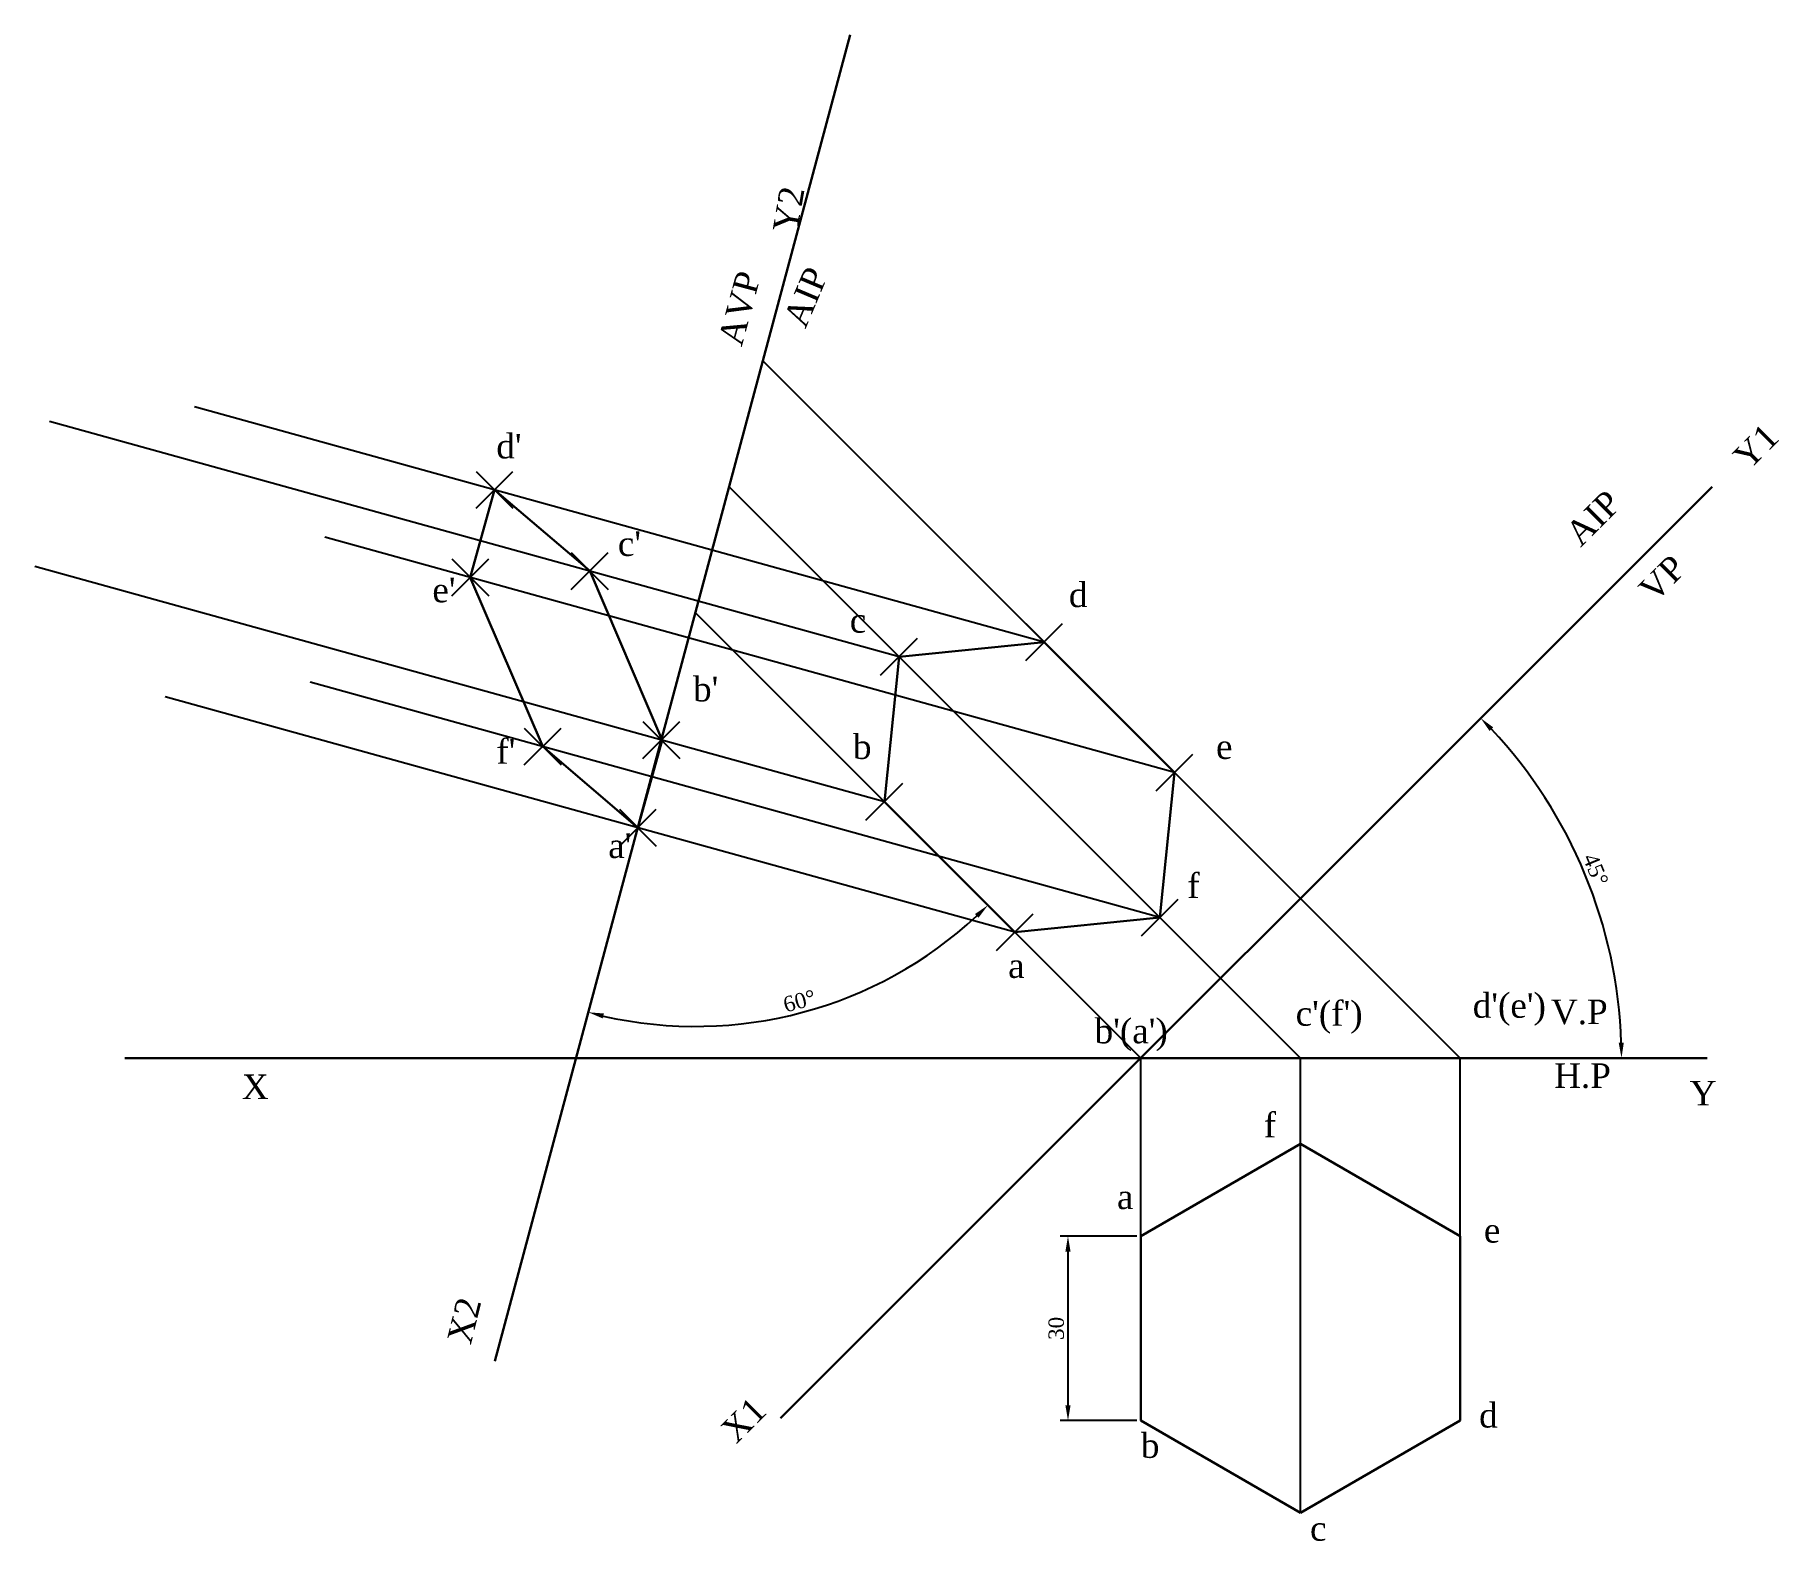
# Model space of a CAD drawing. Header units: millimetres. Extents: x -55 to 229, y 40 to 285.
import ezdxf

# ---------------------------------------------------------------- set-up
doc = ezdxf.new("R2010")
doc.units = ezdxf.units.MM
doc.header["$PDMODE"] = 3
doc.header["$PDSIZE"] = 3
doc.layers.add('Dimension', color=3, linetype='Continuous', lineweight=9)
doc.layers.add('Thick', color=1, linetype='Continuous', lineweight=30)
doc.layers.add('Thin', color=4, linetype='Continuous')
doc.styles.add('Drawing', font='times.ttf')
doc.styles.get("Standard").update_dxf_attribs({"font": 'times.ttf'})
doc.dimstyles.new('Copy of ISO-25', dxfattribs={"dimtxt": 2.5, "dimasz": 2.5, "dimexe": 1.25, "dimexo": 0.625, "dimtad": 1, "dimtoh": 1, "dimdsep": 46, "dimtxsty": 'Standard', "dimcen": 2.5, "dimadec": 0, "dimazin": 0, "dimtfac": 1, "dimtmove": 0, "dimatfit": 3, "dimfxl": 1, "dimarcsym": 0})

# ---------------------------------------------------------------- blocks, each defined once
blk = doc.blocks.new('*D1')
at = {"layer": 'Defpoints', "color": 0, "transparency": 16777216}
for p in [(125.34, 89.27), (113.5, 59.27), (125.34, 59.27)]:
    blk.add_point(p, dxfattribs=at)
at = {"layer": 'Dimension', "color": 0, "lineweight": -2, "transparency": 16777216}
for p, q in [((124.71, 89.27), (112.25, 89.27)), ((113.5, 86.77), (113.5, 61.77)), ((124.71, 59.27), (112.25, 59.27))]:
    blk.add_line(p, q, dxfattribs=at)
at = {"layer": 'Dimension', "color": 0, "transparency": 16777216}
for points in [[(113.08, 86.77), (113.92, 86.77), (113.5, 89.27)], [(113.08, 61.77), (113.92, 61.77), (113.5, 59.27)]]:
    blk.add_solid(points, dxfattribs=at)
at = {"layer": 'Dimension', "color": 0, "transparency": 16777216, "insert": (111.6, 74.27), "char_height": 2.5, "attachment_point": 5, "rotation": 90}
blk.add_mtext('30', dxfattribs=at)
blk = doc.blocks.new('*D2')
at = {"layer": 'Defpoints', "color": 0, "transparency": 16777216}
for p in [(218.29, 211.19), (200.89, 138.49), (-39.93, 118.25), (217.51, 118.25), (66.73, 59.64)]:
    blk.add_point(p, dxfattribs=at)
at = {"layer": 'Dimension', "color": 0, "lineweight": -2, "transparency": 16777216}
blk.add_arc((125.34, 118.25), 78.22, 1.8314, 43.1686, dxfattribs=at)
at = {"layer": 'Dimension', "color": 0, "transparency": 16777216}
for points in [[(182.08, 171.47), (182.68, 172.05), (180.64, 173.55)], [(203.93, 120.75), (203.1, 120.74), (203.55, 118.25)]]:
    blk.add_solid(points, dxfattribs=at)
at = {"layer": 'Dimension', "color": 0, "transparency": 16777216, "insert": (199.35, 148.9), "char_height": 2.5, "attachment_point": 5, "rotation": 292.5}
blk.add_mtext('45°', dxfattribs=at)
blk = doc.blocks.new('*D3')
at = {"layer": 'Defpoints', "color": 0, "transparency": 16777216}
for p in [(78.08, 284.7), (52.89, 190.69), (58.75, 123.67), (125.34, 118.25), (20.27, 68.95)]:
    blk.add_point(p, dxfattribs=at)
at = {"layer": 'Dimension', "color": 0, "lineweight": -2, "transparency": 16777216}
blk.add_arc((52.89, 190.69), 67.29, 257.129, 312.871, dxfattribs=at)
at = {"layer": 'Dimension', "color": 0, "transparency": 16777216}
for points in [[(98.38, 141.68), (98.95, 141.08), (100.47, 143.12)], [(37.8, 124.7), (38, 125.5), (35.47, 125.7)]]:
    blk.add_solid(points, dxfattribs=at)
at = {"layer": 'Dimension', "color": 0, "transparency": 16777216, "insert": (69.81, 127.53), "char_height": 2.5, "attachment_point": 5, "rotation": 15}
blk.add_mtext('60°', dxfattribs=at)

msp = doc.modelspace()

# ---------------------------------------------------------------- linework, layer by layer
at = {"layer": 'Thick', "color": 18, "true_color": 0x000000}
for p, q in [((78.075, 284.696), (20.267, 68.953)), ((66.734, 59.644), (218.286, 211.195)), ((-39.934, 118.246), (217.511, 118.246))]:
    msp.add_line(p, q, dxfattribs=at)
at = {"layer": 'Thick'}
for p, q in [((20.209, 210.694), (16.264, 196.45)), ((35.689, 197.485), (20.209, 210.694)), ((16.264, 196.45), (28.038, 168.931)), ((47.463, 169.966), (35.689, 197.485)), ((109.619, 185.925), (86.022, 183.541)), ((130.832, 164.712), (109.619, 185.925)), ((86.022, 183.541), (83.638, 159.944)), ((28.038, 168.931), (43.517, 155.722)), ((43.517, 155.722), (47.463, 169.966)), ((128.448, 141.115), (130.832, 164.712)), ((83.638, 159.944), (104.851, 138.731)), ((104.851, 138.731), (128.448, 141.115)), ((125.336, 118.246), (177.298, 118.246)), ((125.336, 89.275), (151.317, 104.275)), ((151.317, 104.275), (177.298, 89.275)), ((125.336, 89.275), (125.336, 59.275)), ((177.298, 89.275), (177.298, 59.275)), ((125.336, 59.275), (151.317, 44.275)), ((151.317, 44.275), (177.298, 59.275))]:
    msp.add_line(p, q, dxfattribs=at)
at = {"layer": 'Thin'}
for p, q in [((177.298, 118.246), (63.869, 231.675)), ((109.619, 185.925), (-28.594, 224.214)), ((86.022, 183.541), (-52.191, 221.83)), ((151.317, 118.246), (58.378, 211.185)), ((130.832, 164.712), (-7.381, 203.001)), ((83.638, 159.944), (-54.575, 198.233)), ((125.336, 118.246), (52.888, 190.694)), ((128.448, 141.115), (-9.765, 179.404)), ((104.851, 138.731), (-33.362, 177.02)), ((125.336, 89.275), (125.336, 118.246)), ((151.317, 104.275), (151.317, 118.246)), ((177.298, 89.275), (177.298, 118.246)), ((151.317, 44.275), (151.317, 104.275))]:
    msp.add_line(p, q, dxfattribs=at)
for p in [(20.209, 210.694), (16.264, 196.45), (35.689, 197.485), (109.619, 185.925), (86.022, 183.541), (28.038, 168.931), (47.342, 169.999), (130.832, 164.712), (83.638, 159.944), (43.517, 155.722), (128.448, 141.115), (104.851, 138.731)]:
    msp.add_point(p, dxfattribs=at)

# ---------------------------------------------------------------- texts
at = {"layer": 'Thick', "color": 18, "true_color": 0x000000, "style": 'Drawing'}
for s, rotation, p in [('Y2', 80.20271, (69.402, 252.325)), ('AIP', 67.10028, (70.784, 236.787)), ('AVP', 74.91238, (60.409, 233.863)), ('Y1', 45, (224.23, 213.715)), ('AIP', 45, (196.909, 201.234)), ('VP', 45, (208.878, 192.134)), ('X2', 76.27031, (16.334, 71.486)), ('X1', 45, (59.527, 55.365))]:
    msp.add_text(s, height=4, rotation=rotation, dxfattribs=at).set_placement(p)
for s, p in [("d'", (20.497, 215.795)), ("c'", (40.272, 199.934)), ("e'", (10.09, 192.394)), ('d', (113.647, 191.614)), ('c', (78, 187.453)), ("b'", (52.501, 176.273)), ("f'", (20.497, 166.132)), ('b', (78.521, 166.912)), ('e', (137.585, 166.912)), ("a'", (38.711, 150.791)), ('f', (132.902, 144.291)), ('a', (103.76, 131.29)), ("c'(f')", (150.541, 123.508)), ("d'(e')", (179.351, 124.805)), ('V.P', (192.069, 123.768)), ("b'(a')", (117.837, 120.655)), ('H.P', (192.588, 113.393)), ('X', (-20.896, 111.577)), ('Y', (214.65, 110.54)), ('f', (145.35, 105.352)), ('a', (121.471, 93.68)), ('e', (181.168, 88.233)), ('d', (180.389, 58.146)), ('b', (125.364, 53.218)), ('c', (152.877, 39.73))]:
    msp.add_text(s, height=4, dxfattribs=at).set_placement(p)

# ---------------------------------------------------------------- dimensions: what is measured, and where the dimension line sits
at = {"layer": 'Dimension'}
for base, line1, line2, picture, middle in [((58.752, 123.665), ((78.075, 284.696), (20.267, 68.953)), ((125.336, 118.246), (52.888, 190.694)), '*D3', (69.812, 127.534)), ((200.887, 138.489), ((-39.934, 118.246), (217.511, 118.246)), ((66.734, 59.644), (218.286, 211.195)), '*D2', (199.35, 148.903))]:
    dim = msp.add_angular_dim_2l(base=base, line1=line1, line2=line2, dimstyle='Copy of ISO-25', dxfattribs=at)
    dim.commit()
    dim.dimension.update_dxf_attribs({"geometry": picture, "text_midpoint": middle})
dim = msp.add_linear_dim(base=(113.499, 59.275), p1=(125.336, 89.275), p2=(125.336, 59.275), angle=90, dimstyle='Copy of ISO-25', dxfattribs=at)
dim.commit()
dim.dimension.update_dxf_attribs({"geometry": '*D1', "text_midpoint": (111.603, 74.275)})

doc.saveas('drawing.dxf')
